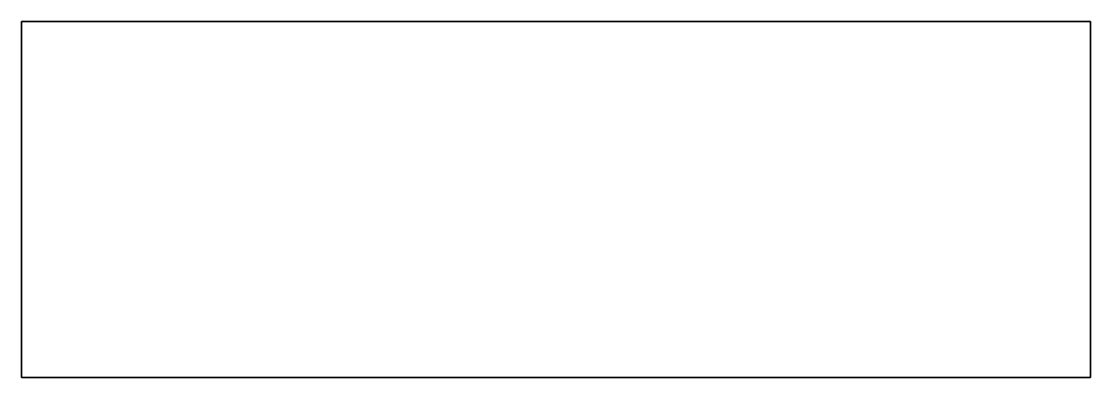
# Model space of a CAD drawing. Extents: x -0.18 to 0.18, y -0.25 to -0.13.
import ezdxf

# ---------------------------------------------------------------- set-up
doc = ezdxf.new("R2010")
doc.units = 0
doc.layers.add('MEDPACK', color=7, linetype='CONTINUOUS')

msp = doc.modelspace()

# ---------------------------------------------------------------- linework, layer by layer
at = {"layer": 'MEDPACK'}
for points in [[(-0.18, -0.13, 1.57), (-0.18, -0.25, 1.57), (0.18, -0.25, 1.57), (0.18, -0.13, 1.57)], [(-0.18, -0.13, 1.26), (-0.18, -0.25, 1.26), (-0.18, -0.25, 1.57), (-0.18, -0.13, 1.57)], [(0.18, -0.13, 1.26), (0.18, -0.25, 1.26), (-0.18, -0.25, 1.26), (-0.18, -0.13, 1.26)], [(0.18, -0.25, 1.57), (0.18, -0.25, 1.26), (0.18, -0.13, 1.26), (0.18, -0.13, 1.57)], [(-0.18, -0.25, 1.57), (-0.18, -0.25, 1.26), (0.18, -0.25, 1.26), (0.18, -0.25, 1.57)]]:
    msp.add_3dface(points, dxfattribs=at)

doc.saveas('drawing.dxf')
